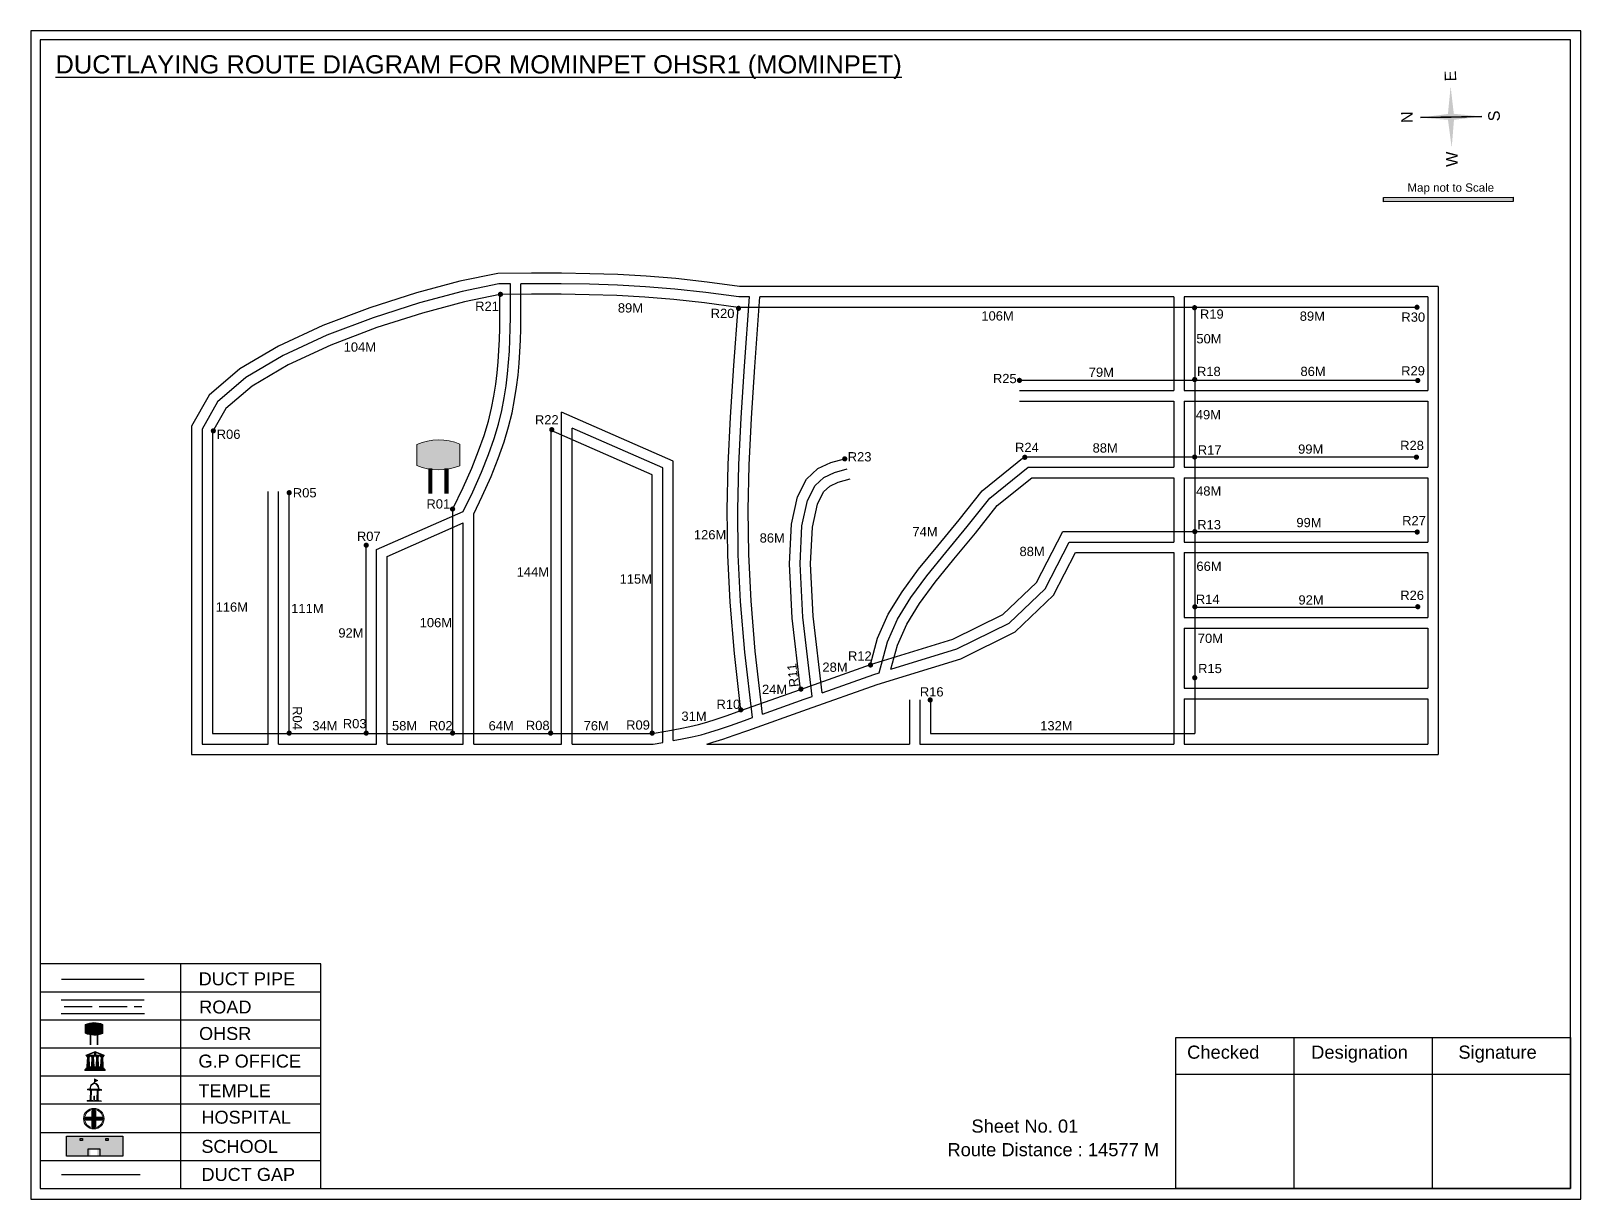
# Model space of a CAD drawing. Header units: inches. Extents: x 1446 to 12099, y 451 to 5049.
# Drawn here: x 11435 to 12099, y 455 to 955 of the extents above; entities that cross this region are included whole.
import ezdxf

# ---------------------------------------------------------------- set-up
doc = ezdxf.new("R2010")
doc.units = ezdxf.units.IN
doc.header["$MEASUREMENT"] = 0
doc.linetypes.add('ACAD_ISO02W100', pattern=[15, 12, -3])
doc.layers.add('LANDMARK', color=7, linetype='Continuous')
doc.layers.add('OHT', color=7, linetype='Continuous')
doc.styles.get("Standard").update_dxf_attribs({"font": 'arial.ttf'})

# ---------------------------------------------------------------- blocks, each defined once
blk = doc.blocks.new('OHT')
at = {"linetype": 'Continuous', "lineweight": 0, "true_color": 0x0ffffc}
blk.add_hatch(color=4, dxfattribs=at).paths.add_polyline_path([(0.012, 1), (0, 1, 0.101323), (-0.4, 0.916), (-0.4, 0.525, 0.194075), (0.399, 0.521), (0.399, 0.921, 0.097877)])
at = {"color": 4, "linetype": 'Continuous', "lineweight": 0, "true_color": 0x0ffffc, "flags": 128}
for points in [[(-0.4, 0.525), (-0.4, 0.916)], [(0.399, 0.521), (0.399, 0.921)]]:
    blk.add_lwpolyline(points, dxfattribs=at)
at = {"color": 4, "linetype": 'Continuous', "lineweight": 0, "true_color": 0x0ffffc, "const_width": 0.075, "flags": 128}
for points in [[(-0.15, 0), (-0.15, 0.475)], [(0.15, 0), (0.15, 0.473)]]:
    blk.add_lwpolyline(points, dxfattribs=at)
at = {"color": 4, "linetype": 'Continuous', "lineweight": 0, "true_color": 0x0ffffc}
for centre, radius, start, end in [((0.006, -0.019), 1.019, 67.3109, 113.4711), ((0.004, 1.513), 1.068, 247.7682, 291.7007)]:
    blk.add_arc(centre, radius, start, end, dxfattribs=at)
blk = doc.blocks.new('Government_Office')
at = {"linetype": 'Continuous', "lineweight": 0, "true_color": 0xff0000}
h = blk.add_hatch(color=1, dxfattribs=at)
h.paths.add_polyline_path([(0.44, 0.72), (0.45, 0.75), (0, 0.93), (-0.45, 0.75), (-0.44, 0.72)])
h.paths.add_polyline_path([(0.355, 0.75), (-0.355, 0.75), (0, 0.9)], flags=16)
h.paths.add_polyline_path([(0, 0.778, -1), (0, 0.872, -1)], flags=0)
h = blk.add_hatch(color=1, dxfattribs=at)
edge = h.paths.add_edge_path()
edge.add_arc((0, 0.825), 0.0467, 90, 270)
edge.add_arc((0, 0.825), 0.0467, 270, 450)
for points in [[(-0.5, 0.05), (0.5, 0.05), (0.5, 0), (-0.5, 0)], [(-0.45, 0.075), (-0.45, 0.12), (0.45, 0.12), (0.45, 0.075)], [(-0.4, 0.14), (-0.4, 0.18), (0.4, 0.18), (0.4, 0.14)]]:
    blk.add_hatch(color=1, dxfattribs=at).paths.add_polyline_path(points)
h = blk.add_hatch(color=1, dxfattribs=at)
edge = h.paths.add_edge_path()
edge.add_line((-0.27, 0.195), (-0.295, 0.675))
edge.add_line((-0.295, 0.675), (-0.29, 0.675))
edge.add_arc((-0.278, 0.688), 0.0176, 225.30401, 441.56588)
edge.add_line((-0.275, 0.705), (-0.395, 0.705))
edge.add_arc((-0.392, 0.688), 0.0176, 98.43412, 314.69599)
edge.add_line((-0.38, 0.675), (-0.375, 0.675))
edge.add_line((-0.375, 0.675), (-0.4, 0.195))
edge.add_line((-0.4, 0.195), (-0.27, 0.195))
h = blk.add_hatch(color=1, dxfattribs=at)
edge = h.paths.add_edge_path()
edge.add_line((-0.047, 0.195), (-0.072, 0.675))
edge.add_line((-0.072, 0.675), (-0.067, 0.675))
edge.add_arc((-0.054, 0.688), 0.0176, 225.30401, 441.56588)
edge.add_line((-0.052, 0.705), (-0.172, 0.705))
edge.add_arc((-0.169, 0.688), 0.0176, 98.43412, 314.69599)
edge.add_line((-0.157, 0.675), (-0.152, 0.675))
edge.add_line((-0.152, 0.675), (-0.177, 0.195))
edge.add_line((-0.177, 0.195), (-0.047, 0.195))
h = blk.add_hatch(color=1, dxfattribs=at)
edge = h.paths.add_edge_path()
edge.add_line((0.177, 0.195), (0.152, 0.675))
edge.add_line((0.152, 0.675), (0.157, 0.675))
edge.add_arc((0.169, 0.688), 0.0176, 225.30401, 441.56588)
edge.add_line((0.172, 0.705), (0.052, 0.705))
edge.add_arc((0.054, 0.688), 0.0176, 98.43412, 314.69599)
edge.add_line((0.067, 0.675), (0.072, 0.675))
edge.add_line((0.072, 0.675), (0.047, 0.195))
edge.add_line((0.047, 0.195), (0.177, 0.195))
h = blk.add_hatch(color=1, dxfattribs=at)
edge = h.paths.add_edge_path()
edge.add_line((0.4, 0.195), (0.375, 0.675))
edge.add_line((0.375, 0.675), (0.38, 0.675))
edge.add_arc((0.392, 0.688), 0.0176, 225.30401, 441.56588)
edge.add_line((0.395, 0.705), (0.275, 0.705))
edge.add_arc((0.278, 0.688), 0.0176, 98.43412, 314.69599)
edge.add_line((0.29, 0.675), (0.295, 0.675))
edge.add_line((0.295, 0.675), (0.27, 0.195))
edge.add_line((0.27, 0.195), (0.4, 0.195))
at = {"color": 1, "linetype": 'Continuous', "lineweight": 0, "true_color": 0xff0000, "flags": 128}
for points in [[(-0.45, 0.75), (-0.44, 0.72), (0.44, 0.72), (0.45, 0.75), (0, 0.93)], [(-0.355, 0.75), (0.355, 0.75), (0, 0.9)], [(-0.5, 0.05), (0.5, 0.05), (0.5, 0), (-0.5, 0)], [(-0.45, 0.075), (-0.45, 0.12), (0.45, 0.12), (0.45, 0.075)], [(-0.4, 0.14), (-0.4, 0.18), (0.4, 0.18), (0.4, 0.14)]]:
    blk.add_lwpolyline(points, close=True, dxfattribs=at)
for points in [[(0, 0.872, 1), (0, 0.778, 1)], [(-0.27, 0.195), (-0.295, 0.675), (-0.29, 0.675, 1.379694), (-0.275, 0.705), (-0.395, 0.705, 1.379694), (-0.38, 0.675), (-0.375, 0.675), (-0.4, 0.195)], [(-0.047, 0.195), (-0.072, 0.675), (-0.067, 0.675, 1.379694), (-0.052, 0.705), (-0.172, 0.705, 1.379694), (-0.157, 0.675), (-0.152, 0.675), (-0.177, 0.195)], [(0.177, 0.195), (0.152, 0.675), (0.157, 0.675, 1.379694), (0.172, 0.705), (0.052, 0.705, 1.379694), (0.067, 0.675), (0.072, 0.675), (0.047, 0.195)], [(0.4, 0.195), (0.375, 0.675), (0.38, 0.675, 1.379694), (0.395, 0.705), (0.275, 0.705, 1.379694), (0.29, 0.675), (0.295, 0.675), (0.27, 0.195)]]:
    blk.add_lwpolyline(points, format="xyb", close=True, dxfattribs=at)
blk = doc.blocks.new('Temple')
at = {"linetype": 'Continuous', "lineweight": 0, "true_color": 0xff0000}
h = blk.add_hatch(color=1, dxfattribs=at)
edge = h.paths.add_edge_path()
edge.add_line((0.175, 0.49), (0.225, 0.49))
edge.add_line((0.225, 0.49), (0.225, 0.497))
edge.add_line((0.225, 0.497), (0.307, 0.497))
edge.add_line((0.307, 0.497), (0.307, 0.533))
edge.add_line((0.307, 0.533), (0.257, 0.533))
edge.add_line((0.257, 0.533), (0.257, 0.54))
edge.add_line((0.257, 0.54), (0.2, 0.54))
edge.add_spline(control_points=[(0.2, 0.54), (0.2, 0.589), (0.19, 0.638), (0.142, 0.743), (0.092, 0.79), (0.027, 0.805), (0.02, 0.806), (0.012, 0.806)], knot_values=[4.712389, 4.712389, 4.712389, 4.712389, 5.278166, 5.278166, 6.117402, 6.117402, 6.223801, 6.223801, 6.223801, 6.223801], degree=3, periodic=0)
edge.add_line((0.012, 0.806), (0.012, 0.79))
edge.add_line((0.012, 0.79), (-0.012, 0.79))
edge.add_line((-0.012, 0.79), (-0.012, 0.806))
edge.add_spline(control_points=[(-0.012, 0.806), (-0.055, 0.802), (-0.096, 0.781), (-0.171, 0.699), (-0.197, 0.628), (-0.2, 0.55), (-0.2, 0.545), (-0.2, 0.54)], knot_values=[6.343965, 6.343965, 6.343965, 6.343965, 6.956638, 6.956638, 7.795874, 7.795874, 7.853982, 7.853982, 7.853982, 7.853982], degree=3, periodic=0)
edge.add_line((-0.2, 0.54), (-0.257, 0.54))
edge.add_line((-0.257, 0.54), (-0.257, 0.533))
edge.add_line((-0.257, 0.533), (-0.307, 0.533))
edge.add_line((-0.307, 0.533), (-0.307, 0.497))
edge.add_line((-0.307, 0.497), (-0.225, 0.497))
edge.add_line((-0.225, 0.497), (-0.225, 0.49))
edge.add_line((-0.225, 0.49), (-0.175, 0.49))
edge.add_line((-0.175, 0.49), (-0.175, 0.07))
edge.add_arc((-0.205, 0.07), 0.03, -90, 0, ccw=False)
edge.add_line((-0.205, 0.04), (-0.257, 0.04))
edge.add_line((-0.257, 0.04), (-0.257, 0.033))
edge.add_line((-0.257, 0.033), (-0.307, 0.033))
edge.add_line((-0.307, 0.033), (-0.307, 0))
edge.add_line((-0.307, 0), (0.307, 0))
edge.add_line((0.307, 0), (0.307, 0.033))
edge.add_line((0.307, 0.033), (0.257, 0.033))
edge.add_line((0.257, 0.033), (0.257, 0.04))
edge.add_line((0.257, 0.04), (0.205, 0.04))
edge.add_arc((0.205, 0.07), 0.03, 180, 270, ccw=False)
edge.add_line((0.175, 0.07), (0.175, 0.49))
h.paths.add_polyline_path([(0.125, 0.07, -0.414214), (0.095, 0.04), (0.05, 0.04), (0.05, 0.033), (-0.05, 0.033), (-0.05, 0.04), (-0.095, 0.04, -0.414214), (-0.125, 0.07), (-0.125, 0.497), (0.125, 0.497)], flags=16)
edge = h.paths.add_edge_path(flags=16)
edge.add_ellipse((0, 0.54), major_axis=(0, 0.242), ratio=0.722808, start_angle=270, end_angle=450, ccw=False)
edge.add_line((0.175, 0.54), (-0.175, 0.54))
h.paths.add_polyline_path([(0.012, 0.23), (0.012, 0.07), (-0.012, 0.07), (-0.012, 0.23)], flags=0)
h = blk.add_hatch(color=1, dxfattribs=at)
edge = h.paths.add_edge_path()
edge.add_line((0.012, 0.857), (0, 0.85))
edge.add_line((0, 0.85), (-0.003, 0.925))
edge.add_line((-0.003, 0.925), (-0.012, 0.925))
edge.add_line((-0.012, 0.925), (-0.012, 0.806))
edge.add_spline(control_points=[(-0.012, 0.806), (-0.004, 0.807), (0.004, 0.807), (0.012, 0.806)], knot_values=[6.223801, 6.223801, 6.223801, 6.223801, 6.343965, 6.343965, 6.343965, 6.343965], degree=3, periodic=0)
edge.add_line((0.012, 0.806), (0.012, 0.857))
h = blk.add_hatch(color=1, dxfattribs=at)
edge = h.paths.add_edge_path()
edge.add_line((0.012, 0.79), (0.012, 0.806))
edge.add_spline(control_points=[(0.012, 0.806), (0.004, 0.807), (-0.004, 0.807), (-0.012, 0.806)], knot_values=[6.223801, 6.223801, 6.223801, 6.223801, 6.343965, 6.343965, 6.343965, 6.343965], degree=3, periodic=0)
edge.add_line((-0.012, 0.806), (-0.012, 0.79))
edge.add_line((-0.012, 0.79), (0.012, 0.79))
at = {"linetype": 'Continuous', "lineweight": 0, "true_color": 0xe66000}
blk.add_hatch(color=32, dxfattribs=at).paths.add_polyline_path([(-0.006, 1), (0.147, 0.931), (0, 0.85)])
at = {"color": 1, "linetype": 'Continuous', "lineweight": 0, "true_color": 0xff0000, "flags": 128}
for points in [[(0.012, 0.925), (-0.012, 0.925), (-0.012, 0.79), (0.012, 0.79)], [(0.012, 0.23), (-0.012, 0.23), (-0.012, 0.07), (0.012, 0.07)]]:
    blk.add_lwpolyline(points, close=True, dxfattribs=at)
at = {"color": 32, "linetype": 'Continuous', "lineweight": 0, "true_color": 0xe66000, "flags": 128}
blk.add_lwpolyline([(-0.006, 1), (0.147, 0.931), (0, 0.85), (-0.006, 1)], dxfattribs=at)
at = {"color": 1, "linetype": 'Continuous', "lineweight": 0, "true_color": 0xff0000, "flags": 128}
blk.add_lwpolyline([(0.2, 0.54), (0.257, 0.54), (0.257, 0.533), (0.307, 0.533), (0.307, 0.497), (0.225, 0.497), (0.225, 0.49), (0.175, 0.49), (0.175, 0.07, 0.414214), (0.205, 0.04), (0.257, 0.04), (0.257, 0.033), (0.307, 0.033), (0.307, 0), (-0.307, 0), (-0.307, 0.033), (-0.257, 0.033), (-0.257, 0.04), (-0.205, 0.04, 0.414214), (-0.175, 0.07), (-0.175, 0.49), (-0.225, 0.49), (-0.225, 0.497), (-0.307, 0.497), (-0.307, 0.533), (-0.257, 0.533), (-0.257, 0.54), (-0.2, 0.54)], format="xyb", dxfattribs=at)
blk.add_lwpolyline([(-0.175, 0.54), (0.175, 0.54)], dxfattribs=at)
blk.add_lwpolyline([(0.125, 0.497), (0.125, 0.07, -0.414214), (0.095, 0.04), (0.05, 0.04), (0.05, 0.033), (-0.05, 0.033), (-0.05, 0.04), (-0.095, 0.04, -0.414214), (-0.125, 0.07), (-0.125, 0.497)], format="xyb", close=True, dxfattribs=at)
at = {"color": 1, "linetype": 'Continuous', "lineweight": 0, "true_color": 0xff0000}
blk.add_ellipse((0, 0.54), major_axis=(0, 0.242), ratio=0.722808, start_param=4.712389, end_param=7.853982, dxfattribs=at)
blk.add_open_spline([(0.2, 0.54), (0.2, 0.589), (0.19, 0.638), (0.142, 0.743), (0.092, 0.79), (-0.023, 0.816), (-0.085, 0.794), (-0.171, 0.699), (-0.197, 0.628), (-0.2, 0.55), (-0.2, 0.545), (-0.2, 0.54)], degree=3, knots=[4.712389, 4.712389, 4.712389, 4.712389, 5.278166, 5.278166, 6.117402, 6.117402, 6.956638, 6.956638, 7.795874, 7.795874, 7.853982, 7.853982, 7.853982, 7.853982], dxfattribs=at)
blk = doc.blocks.new('*U18')
at = {"color": 0, "linetype": 'ACAD_ISO02W100', "transparency": 16777216}
blk.add_line((-16.47, 0), (16.78, 0), dxfattribs=at)
blk = doc.blocks.new('Hospital')
at = {"linetype": 'Continuous', "lineweight": 0, "true_color": 0x000000}
h = blk.add_hatch(color=18, dxfattribs=at)
h.paths.add_polyline_path([(-0.5, 0, 1), (0.5, 0, 1)])
h.paths.add_polyline_path([(0.446, 0, -1), (-0.446, 0, -1)], flags=16)
at = {"linetype": 'Continuous', "true_color": 0xff0000}
blk.add_hatch(color=1, dxfattribs=at).paths.add_polyline_path([(-0.394, 0.08), (-0.08, 0.08), (-0.08, 0.394), (0.08, 0.394), (0.08, 0.08), (0.394, 0.08), (0.394, -0.08), (0.08, -0.08), (0.08, -0.394), (-0.08, -0.394), (-0.08, -0.08), (-0.394, -0.08)])
at = {"color": 1, "linetype": 'Continuous', "true_color": 0xff0000, "flags": 128}
blk.add_lwpolyline([(-0.394, 0.08), (-0.08, 0.08), (-0.08, 0.394), (0.08, 0.394), (0.08, 0.08), (0.394, 0.08), (0.394, -0.08), (0.08, -0.08), (0.08, -0.394), (-0.08, -0.394), (-0.08, -0.08), (-0.394, -0.08)], close=True, dxfattribs=at)
at = {"color": 18, "linetype": 'Continuous', "lineweight": 0, "true_color": 0x000000}
for radius in [0.5, 0.446]:
    blk.add_circle((0, 0), radius, dxfattribs=at)

msp = doc.modelspace()

# ---------------------------------------------------------------- hatches: boundary and pattern name
at = {"true_color": 0x0093dd}
h = msp.add_hatch(color=142, dxfattribs=at)
h.dxf.hatch_style = 1
h.paths.add_polyline_path([(12014.51, 884.09), (12014.51, 882.24), (12070.02, 882.37), (12070.02, 884.21)])
at = {"ltscale": 0.5}
h = msp.add_hatch(color=5, dxfattribs=at)
h.dxf.hatch_style = 1
h.paths.add_polyline_path([(11637.24, 842.62, 1), (11635, 842.62, 1)])
h = msp.add_hatch(color=5, dxfattribs=at)
h.dxf.hatch_style = 1
h.paths.add_polyline_path([(11739.24, 836.62, 1), (11737, 836.62, 1)])
h = msp.add_hatch(color=5, dxfattribs=at)
h.dxf.hatch_style = 1
h.paths.add_polyline_path([(11934.63, 836.88, 1), (11932.38, 836.88, 1)])
h = msp.add_hatch(color=5, dxfattribs=at)
h.dxf.hatch_style = 1
h.paths.add_polyline_path([(12029.91, 837.07, 1), (12027.67, 837.07, 1)])
h = msp.add_hatch(color=5, dxfattribs=at)
h.dxf.hatch_style = 1
h.paths.add_polyline_path([(11859.58, 805.75, 1), (11857.33, 805.75, 1)])
h = msp.add_hatch(color=5, dxfattribs=at)
h.dxf.hatch_style = 1
h.paths.add_polyline_path([(11934.68, 806.09, 1), (11932.43, 806.09, 1)])
h = msp.add_hatch(color=5, dxfattribs=at)
h.dxf.hatch_style = 1
h.paths.add_polyline_path([(12030.23, 805.7, 1), (12027.99, 805.7, 1)])
h = msp.add_hatch(color=5, dxfattribs=at)
h.dxf.hatch_style = 1
h.paths.add_polyline_path([(11514.24, 784.12, 1), (11512, 784.12, 1)])
h = msp.add_hatch(color=5, dxfattribs=at)
h.dxf.hatch_style = 1
h.paths.add_polyline_path([(11659.24, 784.62, 1), (11657, 784.62, 1)])
h = msp.add_hatch(color=5, dxfattribs=at)
h.dxf.hatch_style = 1
h.paths.add_polyline_path([(11784.74, 772.12, 1), (11782.5, 772.12, 1)])
h = msp.add_hatch(color=5, dxfattribs=at)
h.dxf.hatch_style = 1
h.paths.add_polyline_path([(11861.9, 772.78, 1), (11859.65, 772.78, 1)])
h = msp.add_hatch(color=5, dxfattribs=at)
h.dxf.hatch_style = 1
h.paths.add_polyline_path([(11934.65, 772.9, 1), (11932.41, 772.9, 1)])
h = msp.add_hatch(color=5, dxfattribs=at)
h.dxf.hatch_style = 1
h.paths.add_polyline_path([(12029.67, 772.86, 1), (12027.43, 772.86, 1)])
h = msp.add_hatch(color=5, dxfattribs=at)
h.dxf.hatch_style = 1
h.paths.add_polyline_path([(11546.74, 757.62, 1), (11544.5, 757.62, 1)])
h = msp.add_hatch(color=5, dxfattribs=at)
h.dxf.hatch_style = 1
h.paths.add_polyline_path([(11616.74, 750.62, 1), (11614.5, 750.62, 1)])
h = msp.add_hatch(color=5, dxfattribs=at)
h.dxf.hatch_style = 1
h.paths.add_polyline_path([(11934.72, 740.96, 1), (11932.47, 740.96, 1)])
h = msp.add_hatch(color=5, dxfattribs=at)
h.dxf.hatch_style = 1
h.paths.add_polyline_path([(12030.01, 740.77, 1), (12027.76, 740.77, 1)])
h = msp.add_hatch(color=5, dxfattribs=at)
h.dxf.hatch_style = 1
h.paths.add_polyline_path([(11579.74, 735.12, 1), (11577.5, 735.12, 1)])
h = msp.add_hatch(color=5, dxfattribs=at)
h.dxf.hatch_style = 1
h.paths.add_polyline_path([(11934.76, 708.73, 1), (11932.51, 708.73, 1)])
h = msp.add_hatch(color=5, dxfattribs=at)
h.dxf.hatch_style = 1
h.paths.add_polyline_path([(12030.24, 708.77, 1), (12028, 708.77, 1)])
h = msp.add_hatch(color=5, dxfattribs=at)
h.dxf.hatch_style = 1
h.paths.add_polyline_path([(11795.8, 683.8, 1), (11793.55, 683.8, 1)])
h = msp.add_hatch(color=5, dxfattribs=at)
h.dxf.hatch_style = 1
h.paths.add_polyline_path([(11934.69, 678.33, 1), (11932.45, 678.33, 1)])
h = msp.add_hatch(color=5, dxfattribs=at)
h.dxf.hatch_style = 1
h.paths.add_polyline_path([(11765.99, 673.47, 1), (11763.75, 673.47, 1)])
h = msp.add_hatch(color=5, dxfattribs=at)
h.dxf.hatch_style = 1
h.paths.add_polyline_path([(11740.22, 664.57, 1), (11737.98, 664.57, 1)])
h = msp.add_hatch(color=5, dxfattribs=at)
h.dxf.hatch_style = 1
h.paths.add_polyline_path([(11821.37, 668.82, 1), (11819.12, 668.82, 1)])
h = msp.add_hatch(color=5, dxfattribs=at)
h.dxf.hatch_style = 1
h.paths.add_polyline_path([(11546.74, 654.62, 1), (11544.5, 654.62, 1)])
h = msp.add_hatch(color=5, dxfattribs=at)
h.dxf.hatch_style = 1
h.paths.add_polyline_path([(11579.74, 654.62, 1), (11577.5, 654.62, 1)])
h = msp.add_hatch(color=5, dxfattribs=at)
h.dxf.hatch_style = 1
h.paths.add_polyline_path([(11616.74, 654.62, 1), (11614.5, 654.62, 1)])
h = msp.add_hatch(color=5, dxfattribs=at)
h.dxf.hatch_style = 1
h.paths.add_polyline_path([(11658.74, 654.62, 1), (11656.5, 654.62, 1)])
h = msp.add_hatch(color=5, dxfattribs=at)
h.dxf.hatch_style = 1
h.paths.add_polyline_path([(11702.24, 654.62, 1), (11700, 654.62, 1)])
at = {"true_color": 0xc8c92d}
h = msp.add_hatch(color=52, dxfattribs=at)
h.dxf.hatch_style = 1
h.paths.add_polyline_path([(11455.04, 481.91), (11450.28, 481.91), (11450.28, 473.34), (11455.04, 473.34)])
h.paths.add_polyline_path([(11474.26, 481.91), (11469.49, 481.91), (11469.49, 473.34), (11474.26, 473.34)])
at = {"true_color": 0x22346e}
h = msp.add_hatch(color=159, dxfattribs=at)
h.dxf.hatch_style = 1
h.paths.add_polyline_path([(11469.49, 481.91), (11455.04, 481.91), (11455.04, 473.34), (11460.47, 473.34), (11460.47, 476.14), (11463.45, 476.14), (11463.45, 473.34), (11469.49, 473.34)])
h.paths.add_polyline_path([(11457.11, 480), (11456.05, 480), (11456.05, 480.98), (11457.11, 480.98)], flags=16)
h.paths.add_polyline_path([(11467.07, 480), (11467.07, 480.98), (11468.13, 480.98), (11468.13, 480)], flags=16)

# ---------------------------------------------------------------- linework, layer by layer
for p, q in [((12056.58, 918.79), (12030.28, 918.33)), ((12030.28, 918.33), (12056.58, 918.79)), ((12056.58, 918.79), (12030.28, 918.33)), ((12043.45, 918.56), (12056.58, 918.79)), ((12037.92, 845.99), (12037.92, 645.41)), ((11924.56, 841.49), (11924.56, 801.35)), ((11929.06, 841.49), (11929.06, 801.35)), ((12033.42, 841.49), (12033.42, 801.35)), ((11858.48, 801.35), (11924.56, 801.35)), ((11929.06, 801.35), (12033.42, 801.35)), ((11662.31, 649.91), (11662.31, 792.19)), ((11710.17, 771.15), (11662.31, 792.19)), ((11858.48, 796.85), (11924.56, 796.85)), ((11924.56, 796.85), (11924.56, 768.53)), ((11929.06, 796.85), (12033.42, 796.85)), ((11929.06, 796.85), (11929.06, 768.53)), ((12033.42, 796.85), (12033.42, 768.53)), ((11503.81, 786.09), (11503.81, 645.41)), ((11508.31, 784.91), (11508.31, 649.91)), ((11666.81, 649.91), (11666.81, 785.3)), ((11705.67, 768.21), (11666.81, 785.3)), ((11710.17, 651.43), (11710.17, 771.15)), ((11705.67, 650.63), (11705.67, 768.21)), ((11924.56, 764.03), (11924.56, 736.43)), ((11929.06, 764.03), (11929.06, 736.43)), ((12033.42, 764.03), (12033.42, 736.43)), ((11536.56, 649.91), (11536.56, 758.12)), ((11541.06, 649.91), (11541.06, 758.12)), ((11583.08, 733.28), (11620.16, 749.63)), ((11587.58, 730.34), (11620.16, 744.71)), ((11583.08, 649.91), (11583.08, 733.28)), ((11924.56, 731.93), (11924.56, 649.91)), ((11929.06, 731.93), (11929.06, 704.11)), ((12033.42, 731.93), (12033.42, 704.11)), ((11587.58, 649.91), (11587.58, 730.34)), ((11929.06, 704.11), (12033.42, 704.11)), ((12033.42, 708.61), (12033.42, 704.11)), ((11929.06, 699.61), (12033.42, 699.61)), ((11929.06, 699.61), (11929.06, 673.86)), ((12033.42, 699.61), (12033.42, 673.86)), ((11929.06, 673.86), (12033.42, 673.86)), ((11929.06, 669.36), (12033.42, 669.36)), ((11929.06, 669.36), (11929.06, 649.91)), ((12033.42, 669.36), (12033.42, 649.91)), ((11701.95, 645.41), (11811.34, 645.41)), ((11724.5, 649.91), (11811.34, 649.91)), ((11499.06, 555.71), (11499.06, 459.49)), ((11559.2, 543.69), (11438.92, 543.69)), ((11447.94, 540.36), (11483.42, 540.36)), ((11559.2, 531.66), (11438.92, 531.66)), ((11447.94, 534.55), (11483.6, 534.55)), ((11559.2, 519.63), (11438.92, 519.63)), ((11559.2, 507.6), (11438.92, 507.6)), ((11559.2, 495.58), (11438.92, 495.58)), ((11438.92, 483.55), (11559.2, 483.55)), ((11438.92, 471.52), (11559.2, 471.52)), ((11438.92, 460.97), (11438.92, 460.03)), ((11438.92, 460.03), (11438.92, 459.49))]:
    msp.add_line(p, q)
at = {"color": 1}
msp.add_line((12030.28, 918.33), (12043.44, 918.56), dxfattribs=at)
at = {"color": 5}
for p, q in [((11933.56, 836.99), (11933.56, 654.41)), ((11858.48, 805.85), (12028.92, 805.85)), ((11512.81, 783.72), (11512.81, 654.41)), ((11657.81, 654.41), (11657.81, 784.34)), ((11701.17, 765.27), (11657.81, 784.34)), ((11701.17, 654.41), (11701.17, 765.27)), ((11545.56, 654.41), (11545.56, 758.12)), ((11578.58, 654.41), (11578.58, 735.26)), ((11933.56, 708.61), (12028.92, 708.61))]:
    msp.add_line(p, q, dxfattribs=at)
at = {"color": 242, "true_color": 0xcd2027}
for p, q in [((11976, 524.22), (11976, 459.44)), ((12035.35, 524.22), (12035.35, 459.44)), ((11925.47, 508.52), (12094.56, 508.52))]:
    msp.add_line(p, q, dxfattribs=at)
for points in [[(11435, 955.44), (11435, 455), (12099.05, 455), (12099.05, 955.44)], [(11438.92, 951.61), (11438.92, 459.49), (12094.56, 459.49), (12094.56, 951.61)], [(11438.92, 459.49), (11559.2, 459.49), (11559.2, 555.71), (11438.92, 555.71), (11438.92, 460.43)], [(11474.31, 481.91), (11474.31, 473.34), (11450.28, 473.34), (11450.28, 481.91)], [(11457.11, 480.98), (11457.11, 480), (11456.05, 480), (11456.05, 480.98)], [(11467.07, 480), (11467.07, 480.98), (11468.13, 480.98), (11468.13, 480)]]:
    msp.add_lwpolyline(points, close=True)
at = {"color": 142, "true_color": 0x0093dd}
msp.add_lwpolyline([(12070.02, 882.37), (12014.51, 882.24), (12014.51, 884.09), (12070.02, 884.21), (12070.02, 882.37)], dxfattribs=at)
for points in [[(12037.92, 845.99), (11933.56, 845.99), (11738.55, 845.99), (11724.65, 847.85), (11711.2, 849.33), (11698.57, 850.38), (11686.42, 851.07), (11674.41, 851.46), (11662.21, 851.63), (11649.47, 851.63), (11634.97, 851.54), (11618.69, 848.18), (11600.14, 843.25), (11580.13, 836.85), (11559.97, 829.2), (11541, 820.45), (11524.44, 810.65), (11511.38, 799.45), (11503.81, 786.09)], [(11640.4, 847.07), (11635.44, 847.04), (11619.72, 843.8), (11601.41, 838.93), (11581.61, 832.6), (11561.72, 825.05), (11543.09, 816.46), (11527.07, 806.97), (11514.91, 796.55), (11508.31, 784.91)], [(11620.16, 749.63), (11624.22, 757.98), (11627.96, 766.36), (11631, 773.92), (11633.41, 780.77), (11635.29, 787.05), (11636.71, 792.85), (11637.78, 798.28), (11638.57, 803.45), (11639.18, 808.48), (11639.63, 813.41), (11639.95, 818.28), (11640.17, 823.11), (11640.3, 827.92), (11640.37, 832.75), (11640.39, 837.61), (11640.4, 847.07)], [(11624.66, 649.91), (11624.66, 748.59), (11628.3, 756.07), (11632.11, 764.6), (11635.21, 772.33), (11637.69, 779.38), (11639.63, 785.86), (11641.11, 791.88), (11642.21, 797.51), (11643.03, 802.84), (11643.65, 808), (11644.12, 813.05), (11644.45, 818.03), (11644.67, 822.95), (11644.8, 827.83), (11644.87, 832.71), (11644.89, 837.6), (11644.9, 847.1)], [(11742.78, 841.49), (11738.24, 841.49), (11724.1, 843.39), (11710.77, 844.85), (11698.26, 845.89), (11686.22, 846.57), (11674.31, 846.96), (11662.18, 847.13), (11649.48, 847.13), (11644.9, 847.1)], [(11744.04, 661.24), (11740.82, 689.24), (11738.97, 711), (11737.99, 731.04), (11737.76, 750.24), (11738.19, 769.52), (11739.18, 789.75), (11740.62, 811.84), (11742.78, 841.49)], [(11748.39, 662.79), (11745.29, 689.68), (11743.47, 711.3), (11742.49, 731.18), (11742.26, 750.22), (11742.69, 769.36), (11743.67, 789.5), (11745.11, 811.53), (11747.3, 841.49)], [(11924.56, 841.49), (11747.3, 841.49)], [(12033.42, 841.49), (11933.56, 841.49), (11929.06, 841.49)], [(11769.62, 670.32), (11765.63, 704.29), (11764.47, 727.13), (11765.3, 743.48), (11767.66, 754.29), (11770.93, 760.68), (11774.7, 764.2), (11779.24, 766.31), (11784.68, 767.86)], [(11798.34, 680.42), (11801.98, 693.77), (11806.27, 703.42), (11811.92, 712.66), (11818.85, 722.04), (11826.95, 732.03), (11836.09, 743.11), (11845.73, 755.29), (11862.15, 768.53), (11924.56, 768.53)], [(11803.43, 681.99), (11806.23, 692.25), (11810.27, 701.32), (11815.66, 710.15), (11822.4, 719.28), (11830.43, 729.18), (11839.59, 740.28), (11848.94, 752.11), (11863.74, 764.03), (11924.56, 764.03)], [(11929.06, 768.53), (12033.42, 768.53)], [(11929.06, 764.03), (12033.42, 764.03)], [(11773.97, 671.87), (11770.12, 704.67), (11768.97, 727.13), (11769.78, 742.88), (11771.93, 752.76), (11774.57, 757.92), (11777.25, 760.42), (11780.81, 762.08), (11785.91, 763.53)], [(11620.16, 649.91), (11620.16, 744.71)], [(11724.5, 649.91), (11727.18, 650.67), (11731.35, 652.01), (11736.19, 653.68), (11742.17, 655.8), (11767.74, 664.88), (11797.48, 675.44), (11833.3, 686.48), (11856.62, 698), (11873.1, 713.69), (11882.55, 731.93), (11924.56, 731.93)], [(11803.43, 681.99), (11831.63, 690.68), (11854.01, 701.74), (11869.45, 716.42), (11879.81, 736.43), (11924.56, 736.43)], [(11929.06, 736.43), (12033.42, 736.43)], [(11929.06, 731.93), (12033.42, 731.93)], [(11773.97, 671.87), (11796.06, 679.71), (11798.34, 680.42)], [(11748.39, 662.79), (11766.23, 669.12), (11769.62, 670.32)], [(11811.34, 668.86), (11811.34, 649.91)], [(11815.84, 668.86), (11815.84, 649.91), (11924.56, 649.91)], [(11710.17, 651.43), (11713.92, 652.12), (11718.28, 653), (11722.13, 653.92), (11725.88, 654.98), (11729.93, 656.28), (11734.7, 657.93), (11740.66, 660.04), (11744.04, 661.24)], [(11503.81, 645.41), (11545.56, 645.41), (11578.58, 645.41), (11615.66, 645.41), (11657.81, 645.41), (11701.95, 645.41)], [(11508.31, 649.91), (11536.56, 649.91)], [(11541.06, 649.91), (11545.56, 649.91), (11578.58, 649.91), (11583.08, 649.91)], [(11587.58, 649.91), (11615.66, 649.91), (11620.16, 649.91)], [(11624.66, 649.91), (11657.81, 649.91), (11662.31, 649.91)], [(11666.81, 649.91), (11701.56, 649.91), (11705.67, 650.63)], [(11811.34, 645.41), (12037.92, 645.41)], [(11929.06, 649.91), (12033.42, 649.91)], [(11459.44, 473.34), (11459.44, 476.51), (11464.48, 476.51), (11464.48, 473.34)]]:
    msp.add_lwpolyline(points)
at = {"color": 5}
for points in [[(12028.92, 836.99), (11933.56, 836.99), (11737.94, 836.99), (11723.56, 838.92), (11710.34, 840.37), (11697.95, 841.4), (11686.02, 842.08), (11674.2, 842.46), (11662.15, 842.63), (11649.49, 842.63), (11635.92, 842.54), (11620.75, 839.42), (11602.67, 834.61), (11583.1, 828.36), (11563.46, 820.9), (11545.19, 812.47), (11529.7, 803.3), (11518.43, 793.64), (11512.81, 783.72)], [(11615.66, 654.41), (11615.66, 750.67), (11620.14, 759.88), (11623.82, 768.12), (11626.78, 775.5), (11629.13, 782.17), (11630.94, 788.23), (11632.32, 793.82), (11633.34, 799.05), (11634.11, 804.06), (11634.7, 808.95), (11635.14, 813.76), (11635.46, 818.53), (11635.67, 823.27), (11635.8, 828.01), (11635.87, 832.79), (11635.89, 837.62), (11635.9, 842.54)], [(11739.16, 664.28), (11736.34, 688.79), (11734.48, 710.7), (11733.49, 730.9), (11733.26, 750.26), (11733.69, 769.67), (11734.68, 790.01), (11736.13, 812.16), (11737.94, 836.99)], [(11764.73, 673.36), (11761.15, 703.92), (11759.96, 727.13), (11760.83, 744.07), (11763.38, 755.82), (11767.28, 763.43), (11772.16, 767.98), (11777.67, 770.54), (11783.45, 772.19)], [(11794.65, 683.99), (11797.73, 695.29), (11802.28, 705.51), (11808.18, 715.18), (11815.29, 724.79), (11823.47, 734.88), (11832.59, 745.93), (11842.51, 758.48), (11860.56, 773.03), (12028.92, 773.03)], [(11512.81, 654.41), (11545.56, 654.41), (11578.58, 654.41), (11615.66, 654.41), (11657.81, 654.41), (11701.17, 654.41), (11707.84, 655.58), (11713.07, 656.54), (11717.31, 657.39), (11721, 658.27), (11724.58, 659.28), (11728.5, 660.55), (11733.21, 662.17), (11739.16, 664.28), (11764.73, 673.36), (11794.65, 683.99), (11829.96, 694.87), (11851.41, 705.47), (11865.8, 719.16), (11877.07, 740.93), (12028.92, 740.93)], [(11820.34, 668.86), (11820.34, 654.41), (11933.56, 654.41)]]:
    msp.add_lwpolyline(points, dxfattribs=at)
at = {"color": 242, "true_color": 0xcd2027}
msp.add_lwpolyline([(12094.56, 459.44), (11925.47, 459.44), (11925.47, 524.22), (12094.56, 524.22)], close=True, dxfattribs=at)
for points in [[(12044.72, 918.6), (12041.91, 918.55), (12043.2, 931.71)], [(12044.72, 918.6), (12041.91, 918.55), (12043.2, 931.71)], [(12044.73, 918.6), (12041.91, 918.55), (12043.66, 905.41)], [(12044.73, 918.6), (12041.91, 918.55), (12043.66, 905.41)], [(12043.46, 917.27), (12043.41, 920.08), (12056.58, 918.79)], [(12043.46, 917.27), (12043.41, 920.08), (12056.58, 918.79)]]:
    msp.add_solid(points)
at = {"color": 1}
msp.add_solid([(12043.46, 917.26), (12043.41, 920.08), (12030.28, 918.33)], dxfattribs=at)
msp.add_solid([(12043.46, 917.26), (12043.41, 920.08), (12030.28, 918.33)], dxfattribs=at)
at = {"layer": 'OHT', "color": 5}
msp.add_line((11448.07, 549.17), (11483.55, 549.17), dxfattribs=at)
at = {"layer": 'OHT', "color": 1}
msp.add_line((11448.07, 465.5), (11481.78, 465.5), dxfattribs=at)

# ---------------------------------------------------------------- block references
at = {"linetype": 'ACAD_ISO02W100'}
msp.add_blockref('*U18', (11465.72, 537.46), dxfattribs=at)
at = {"layer": 'LANDMARK'}
for name, p, xscale, yscale, zscale in [('Government_Office', (11462.44, 510.03), 8.755020913111178, 8.755020913111178, 8.755020913111178), ('Hospital', (11461.91, 489.42), 8.829703578239085, 8.829703578239085, 8.829703578239085)]:
    msp.add_blockref(name, p, dxfattribs=dict(at, xscale=xscale, yscale=yscale, zscale=zscale))
at = {"layer": 'LANDMARK', "xscale": 9.762966276306745, "yscale": 9.762966276306745, "zscale": 9.762966276306745, "rotation": 358.3713438591284}
msp.add_blockref('Temple', (11462, 496.79), dxfattribs=at)
at = {"layer": 'OHT'}
for p, xscale, yscale, zscale in [((11609.54, 757.14), 23.11072127339519, 23.11072127339519, 23.11072127339519), ((11461.99, 520.94), 9.629467197247994, 9.629467197247994, 9.629467197247994)]:
    msp.add_blockref('OHT', p, dxfattribs=dict(at, xscale=xscale, yscale=yscale, zscale=zscale))

# ---------------------------------------------------------------- texts
at = {"color": 242, "true_color": 0xcd2027}
msp.add_text('%%UDUCTLAYING ROUTE DIAGRAM FOR MOMINPET OHSR1 (MOMINPET)', height=7.8, dxfattribs=at).set_placement((11445.49, 937.25))
for s, height, rotation, p in [('E', 4.95, 91.00631, (12045.6, 933.88)), ('N', 4.95, 91.00631, (12027.01, 916.03)), ('S', 4.95, 91.00631, (12064.3, 916.78)), ('W', 4.95, 91.00631, (12046.24, 897.29)), ('R11', 3.967, 96.24196, (11763.94, 674.55)), ('R04', 3.967, 270, (11547.11, 666.16))]:
    msp.add_text(s, height=height, rotation=rotation).set_placement(p)
for s, height, p in [('Map not to Scale', 3.5424, (12024.69, 886.59)), ('R21', 3.967, (11625.3, 835.53)), ('89M', 3.967, (11686.42, 834.82)), ('R20', 3.967, (11726.2, 832.46)), ('106M', 3.967, (11842.15, 831.39)), ('R19', 3.967, (11935.8, 832.16)), ('89M', 3.967, (11978.56, 831.28)), ('R30', 3.967, (12022.11, 830.87)), ('50M', 3.967, (11934.27, 821.59)), ('104M', 3.967, (11568.95, 818.05)), ('79M', 3.967, (11888.17, 807.25)), ('R18', 3.967, (11934.54, 807.59)), ('86M', 3.967, (11978.87, 807.62)), ('R29', 3.967, (12022.01, 807.86)), ('R25', 3.967, (11847.11, 804.55)), ('R22', 3.967, (11650.89, 786.87)), ('49M', 3.967, (11934.03, 789.04)), ('R06', 3.967, (11514.57, 780.69)), ('R24', 3.967, (11856.59, 775.04)), ('88M', 3.967, (11889.81, 774.81)), ('R17', 3.967, (11934.88, 773.94)), ('99M', 3.967, (11977.86, 774.32)), ('R28', 3.967, (12021.59, 775.9)), ('R23', 3.967, (11784.91, 771.02)), ('R05', 3.967, (11547.18, 755.6)), ('48M', 3.967, (11934.16, 756.37)), ('R01', 3.967, (11604.42, 750.84)), ('R13', 3.967, (11934.64, 741.94)), ('99M', 3.967, (11977.12, 742.84)), ('R27', 3.967, (12022.43, 743.67)), ('R07', 3.967, (11574.63, 736.96)), ('126M', 3.967, (11719, 737.63)), ('86M', 3.967, (11747.17, 736.24)), ('74M', 3.967, (11812.62, 738.94)), ('88M', 3.967, (11858.5, 730.46)), ('144M', 3.967, (11643.06, 721.71)), ('66M', 3.967, (11934.29, 724.13)), ('115M', 3.967, (11687.17, 718.67)), ('116M', 3.967, (11514.09, 706.64)), ('R14', 3.967, (11934.04, 710)), ('92M', 3.967, (11978.01, 709.7)), ('R26', 3.967, (12021.62, 711.69)), ('111M', 3.967, (11546.48, 706.03)), ('106M', 3.967, (11601.53, 699.98)), ('92M', 3.967, (11566.68, 695.57)), ('70M', 3.967, (11934.89, 693.26)), ('28M', 3.967, (11774.06, 680.88)), ('R12', 3.967, (11785.01, 685.67)), ('R15', 3.967, (11935.02, 680.32)), ('24M', 3.967, (11748.18, 671.38)), ('R16', 3.967, (11815.81, 670.31)), ('R10', 3.967, (11728.69, 664.99)), ('34M', 3.967, (11555.52, 655.78)), ('R03', 3.967, (11568.59, 656.68)), ('58M', 3.967, (11589.66, 655.78)), ('R02', 3.967, (11605.46, 655.81)), ('64M', 3.967, (11631.04, 655.78)), ('R08', 3.967, (11647.02, 655.91)), ('76M', 3.967, (11671.76, 655.78)), ('R09', 3.967, (11689.98, 656.11)), ('31M', 3.967, (11713.66, 659.87)), ('132M', 3.967, (11867.36, 655.78)), ('DUCT PIPE', 5.551, (11506.83, 546.55)), ('ROAD ', 5.551, (11507.06, 534.48)), ('OHSR', 5.551, (11506.99, 523.14)), ('Checked', 5.616, (11930.31, 515.11)), ('Designation', 5.616, (11983.45, 515.11)), ('Signature', 5.616, (12046.52, 515.11)), ('G.P OFFICE', 5.551, (11506.74, 511.32)), ('TEMPLE', 5.551, (11506.74, 498.62)), ('HOSPITAL', 5.551, (11508.03, 487.27)), ('Sheet No. 01', 5.616, (11837.9, 483.43)), ('SCHOOL', 5.551, (11507.99, 474.77)), ('Route Distance : 14577 M', 5.616, (11827.62, 473.34)), ('DUCT GAP', 5.551, (11508.07, 462.74))]:
    msp.add_text(s, height=height).set_placement(p)

doc.saveas('drawing.dxf')
